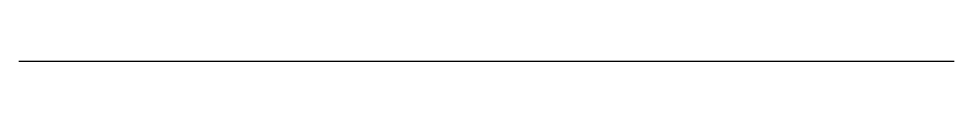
# Model space of a CAD drawing. Units: millimetres at full size, sheet at 1:100. Extents: x -15551 to 15061, y -3490 to -3490.
import ezdxf

# ---------------------------------------------------------------- set-up
doc = ezdxf.new("R2010")
doc.units = ezdxf.units.MM
doc.header["$LTSCALE"] = 100
doc.layers.add('0-0', color=7, linetype='Continuous')

msp = doc.modelspace()

# ---------------------------------------------------------------- linework, layer by layer
at = {"layer": '0-0'}
msp.add_lwpolyline([(-15551, -3489.8), (-6367.3, -3489.8), (15061.2, -3489.8)], dxfattribs=at)

doc.saveas('drawing.dxf')
